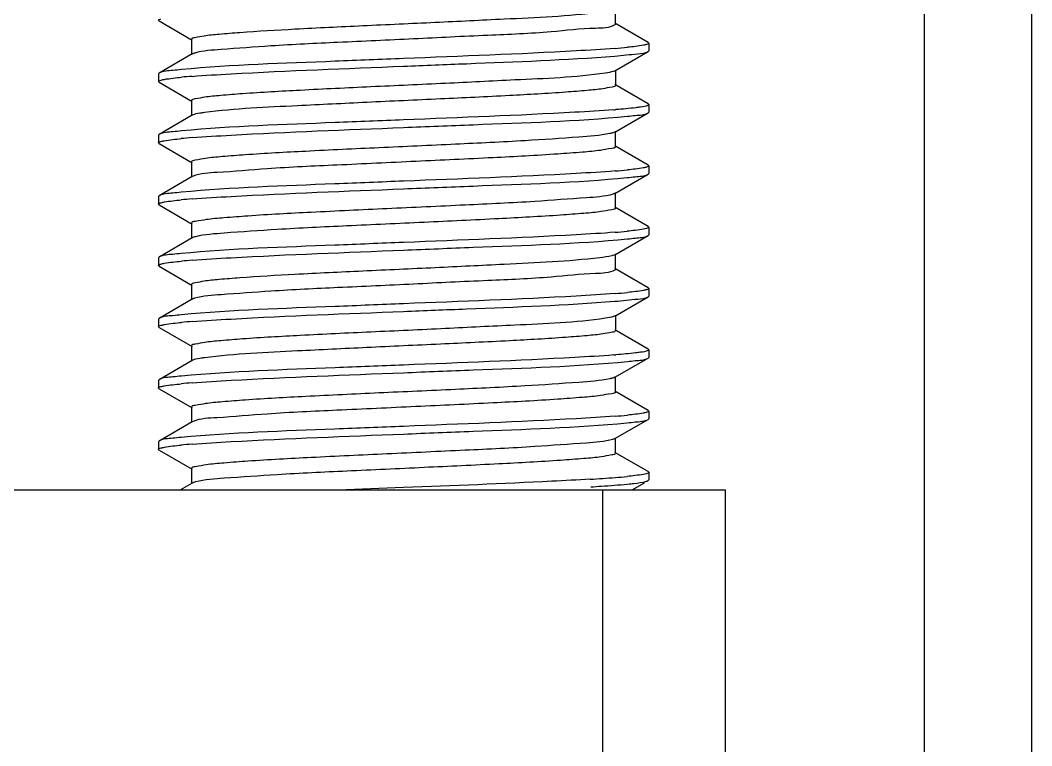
# Model space of a CAD drawing. Extents: x 27938 to 1042331, y -235042 to 1535213.
# Drawn here: x 704893.6 to 705187.3, y 755432.6 to 755643.2 of the extents above; entities that cross this region are included whole.
import ezdxf

# ---------------------------------------------------------------- set-up
doc = ezdxf.new("R2010")
doc.units = 0
doc.header["$LTSCALE"] = 1000
doc.header["$MEASUREMENT"] = 0

msp = doc.modelspace()

# ---------------------------------------------------------------- linework, layer by layer
at = {"linetype": 'Continuous'}
for p, q in [((705187.32, 752808.75), (705187.32, 755822.41)), ((705156.18, 753391.92), (705156.18, 755690.89)), ((705066.47, 755642.06), (705066.47, 755646.51)), ((704933.92, 755642.97), (704933.75, 755643.17)), ((704933.92, 755642.97), (704943.57, 755637.38)), ((705075.94, 755636.69), (705066.28, 755642.28)), ((704943.38, 755637.61), (704943.38, 755633.16)), ((705075.94, 755636.69), (705076.11, 755636.5)), ((705076.11, 755636.5), (705076.11, 755634.27)), ((704943.57, 755633.39), (704933.92, 755627.79)), ((705066.28, 755628.49), (705075.94, 755634.08)), ((705075.94, 755634.08), (705076.11, 755634.27)), ((704933.92, 755627.79), (704933.75, 755627.6)), ((704933.75, 755627.6), (704933.75, 755625.37)), ((705066.47, 755628.71), (705066.47, 755624.26)), ((704933.92, 755625.18), (704933.75, 755625.38)), ((704933.92, 755625.18), (704943.57, 755619.59)), ((705075.94, 755618.9), (705066.28, 755624.49)), ((704943.38, 755619.81), (704943.38, 755615.37)), ((705075.94, 755618.9), (705076.11, 755618.7)), ((705076.11, 755618.7), (705076.11, 755616.48)), ((704943.57, 755615.59), (704933.92, 755610)), ((705066.28, 755610.69), (705075.94, 755616.28)), ((705075.94, 755616.28), (705076.11, 755616.48)), ((704933.92, 755610), (704933.75, 755609.81)), ((704933.75, 755609.8), (704933.75, 755607.58)), ((705066.47, 755606.47), (705066.47, 755610.92)), ((704933.92, 755607.38), (704933.75, 755607.58)), ((704933.92, 755607.38), (704943.57, 755601.79)), ((705075.94, 755601.1), (705066.28, 755606.69)), ((704943.38, 755602.02), (704943.38, 755597.57)), ((705075.94, 755601.1), (705076.11, 755600.91)), ((705076.11, 755600.91), (705076.11, 755598.68)), ((704943.57, 755597.8), (704933.92, 755592.2)), ((704943.79, 755597.9), (704943.57, 755597.8)), ((705066.28, 755592.9), (705075.94, 755598.49)), ((705075.94, 755598.49), (705076.11, 755598.68)), ((704933.92, 755592.2), (704933.75, 755592.01)), ((704933.75, 755592.01), (704933.75, 755589.78)), ((705066.47, 755588.67), (705066.47, 755593.12)), ((704933.92, 755589.59), (704933.75, 755589.79)), ((704933.92, 755589.59), (704943.57, 755584)), ((705075.94, 755583.31), (705066.28, 755588.9)), ((704943.38, 755584.22), (704943.38, 755579.78)), ((705075.94, 755583.31), (705076.11, 755583.11)), ((705076.11, 755583.11), (705076.11, 755580.89)), ((704943.57, 755580), (704933.92, 755574.41)), ((705066.28, 755575.1), (705075.94, 755580.69)), ((705075.94, 755580.69), (705076.11, 755580.89)), ((704933.92, 755574.41), (704933.75, 755574.22)), ((704933.75, 755574.21), (704933.75, 755571.99)), ((705066.28, 755575.1), (705066.01, 755574.98)), ((705066.47, 755570.88), (705066.47, 755575.33)), ((704933.92, 755571.79), (704933.75, 755571.99)), ((704933.92, 755571.79), (704943.57, 755566.2)), ((705075.94, 755565.51), (705066.28, 755571.1)), ((704943.38, 755566.43), (704943.38, 755561.98)), ((705075.94, 755565.51), (705076.11, 755565.32)), ((705076.11, 755565.32), (705076.11, 755563.09)), ((704943.57, 755562.21), (704933.92, 755556.61)), ((705066.28, 755557.31), (705075.94, 755562.9)), ((705075.94, 755562.9), (705076.11, 755563.09)), ((704933.92, 755556.61), (704933.75, 755556.42)), ((704933.75, 755556.42), (704933.75, 755554.19)), ((705066.47, 755557.53), (705066.47, 755553.08)), ((704933.92, 755554), (704933.75, 755554.2)), ((704933.92, 755554), (704943.57, 755548.41)), ((705075.94, 755547.72), (705066.28, 755553.31)), ((704943.38, 755548.63), (704943.38, 755544.19)), ((705075.94, 755547.72), (705076.11, 755547.52)), ((705076.11, 755547.52), (705076.11, 755545.3)), ((704943.57, 755544.41), (704933.92, 755538.82)), ((705066.28, 755539.51), (705075.94, 755545.1)), ((705075.94, 755545.1), (705076.11, 755545.3)), ((704933.92, 755538.82), (704933.75, 755538.63)), ((704933.75, 755538.62), (704933.75, 755536.4)), ((705066.47, 755535.29), (705066.47, 755539.74)), ((704933.92, 755536.21), (704933.75, 755536.4)), ((704933.92, 755536.21), (704943.57, 755530.61)), ((705075.94, 755529.92), (705066.28, 755535.51)), ((704943.38, 755530.84), (704943.38, 755526.39)), ((705075.94, 755529.92), (705076.11, 755529.73)), ((705076.11, 755529.73), (705076.11, 755527.5)), ((704943.57, 755526.62), (704933.92, 755521.02)), ((704943.79, 755526.72), (704943.57, 755526.62)), ((705066.28, 755521.72), (705075.94, 755527.31)), ((705075.94, 755527.31), (705076.11, 755527.5)), ((704933.92, 755521.02), (704933.75, 755520.83)), ((704933.75, 755520.83), (704933.75, 755518.6)), ((705066.47, 755517.49), (705066.47, 755521.94)), ((704933.92, 755518.41), (704933.75, 755518.61)), ((704933.92, 755518.41), (704943.57, 755512.82)), ((705075.94, 755512.13), (705066.28, 755517.72)), ((704943.38, 755513.04), (704943.38, 755508.6)), ((705075.94, 755512.13), (705076.11, 755511.93)), ((705076.11, 755511.93), (705076.11, 755509.71)), ((704943.57, 755508.82), (704940.11, 755506.82)), ((705071.28, 755506.82), (705074.89, 755508.91)), ((705075.94, 755509.51), (705076.11, 755509.71)), ((704733.55, 755506.82), (705098.35, 755506.82)), ((705004.93, 755507.48), (704988.29, 755506.81)), ((705062.76, 752547.21), (705062.76, 755506.82)), ((705098.35, 752547.21), (705098.35, 755506.82))]:
    msp.add_line(p, q, dxfattribs=at)
for centre, radius, start, end in [((705051.54, 755825.77), 191.34, 274.444, 275.509), ((704946.05, 755627.09), 6.79, 105.0931, 106.1411), ((704959.36, 755423.64), 203.86, 94.4581, 95.3147), ((705044.99, 755888.54), 272.18, 274.4234, 274.5497), ((704959.12, 755408.71), 200.98, 94.457, 95.3557), ((705051.52, 755790.41), 191.58, 274.4414, 275.5078), ((704959.09, 755391.25), 200.64, 94.4561, 95.3622), ((705051.44, 755773.61), 192.58, 274.4467, 275.4882), ((704959.26, 755371.39), 202.71, 94.457, 95.331), ((704946.05, 755555.91), 6.79, 105.0931, 106.1411), ((705051.54, 755754.59), 191.34, 274.444, 275.509), ((704959.36, 755352.46), 203.86, 94.4581, 95.3147), ((705044.99, 755817.36), 272.18, 274.4234, 274.5497), ((704959.12, 755337.53), 200.98, 94.457, 95.3557), ((705051.52, 755719.23), 191.58, 274.4414, 275.5078), ((704959.09, 755320.07), 200.64, 94.4561, 95.3622), ((705034, 755927.74), 418.56, 273.4423, 274.4352), ((705051.44, 755702.43), 192.58, 274.4467, 275.4882)]:
    msp.add_arc(centre, radius, start, end, dxfattribs=at)
for points, knots in [([(705061.9, 755645.41), (705052.69, 755644.29), (705036.73, 755643.62), (705013.79, 755642.44), (704993.52, 755641.55), (704974.64, 755640.62), (704960.65, 755639.84), (704952, 755639.13), (704947.36, 755638.72), (704945.14, 755638.22), (704943.38, 755637.95), (704943.38, 755637.61)], [0, 0, 0, 0, 0.234088, 0.402448, 0.579889, 0.745639, 0.880314, 0.930897, 0.968237, 0.991317, 1, 1, 1, 1]), ([(704933.75, 755643.17), (704933.75, 755643.26), (704934.04, 755643.46), (704934.29, 755643.52), (704934.48, 755643.58)], [0, 0, 0, 0, 0.317967, 1, 1, 1, 1]), ([(705066.29, 755641.84), (705064.64, 755640.86), (705058.06, 755640.91), (705046.05, 755639.42), (705028.29, 755638.77), (705007.7, 755637.72), (704986.7, 755636.76), (704968.04, 755635.88), (704954.22, 755634.81), (704946.76, 755634.31), (704944.28, 755633.65)], [0, 0, 0, 0, 0.046973, 0.152409, 0.303029, 0.479455, 0.658932, 0.818305, 0.937036, 1, 1, 1, 1]), ([(705066.47, 755642.06), (705066.47, 755642.02), (705066.42, 755641.92), (705066.34, 755641.87), (705066.29, 755641.84)], [0, 0, 0, 0, 0.402304, 1, 1, 1, 1]), ([(705075.47, 755636.12), (705075.18, 755636.03), (705073.35, 755635.64), (705071.48, 755635.46), (705069.91, 755635.31)], [0, 0, 0, 0, 0.157623, 1, 1, 1, 1]), ([(705076.11, 755636.5), (705076.11, 755636.41), (705075.86, 755636.23), (705075.63, 755636.17), (705075.47, 755636.12)], [0, 0, 0, 0, 0.324871, 1, 1, 1, 1]), ([(704944.16, 755633.61), (704944.05, 755633.58), (704943.85, 755633.51), (704943.65, 755633.43), (704943.57, 755633.39)], [0, 0, 0, 0, 0.572041, 1, 1, 1, 1]), ([(705066.37, 755635), (705062.6, 755634.7), (705042.13, 755633.46), (705021.64, 755632.71), (705004.93, 755632.05)], [0, 0, 0, 0, 0.184436, 1, 1, 1, 1]), ([(705004.93, 755629.82), (705011.02, 755630.07), (705031.47, 755630.91), (705051.94, 755631.64), (705066.27, 755632.77)], [0, 0, 0, 0, 0.297863, 1, 1, 1, 1]), ([(705066.27, 755632.77), (705068.49, 755632.94), (705071.64, 755633.38), (705075.04, 755633.56), (705075.94, 755634.08)], [0, 0, 0, 0, 0.683734, 1, 1, 1, 1]), ([(705004.93, 755632.05), (704998.29, 755631.78), (704976.79, 755630.87), (704955.25, 755630.23), (704940.43, 755628.84)], [0, 0, 0, 0, 0.308576, 1, 1, 1, 1]), ([(704943.51, 755626.88), (704947.28, 755627.17), (704967.74, 755628.41), (704988.23, 755629.16), (705004.93, 755629.82)], [0, 0, 0, 0, 0.184575, 1, 1, 1, 1]), ([(704940.43, 755628.84), (704939.6, 755628.76), (704937.45, 755628.46), (704935.1, 755628.48), (704933.92, 755627.79)], [0, 0, 0, 0, 0.37952, 1, 1, 1, 1]), ([(704934.57, 755625.81), (704934.88, 755625.89), (704936.84, 755626.27), (704938.82, 755626.46), (704940.48, 755626.62)], [0, 0, 0, 0, 0.163234, 1, 1, 1, 1]), ([(705063.54, 755627.83), (705054.84, 755626.52), (705039.28, 755626), (705016.59, 755624.76), (704995.8, 755623.86), (704976.2, 755622.9), (704961.57, 755622.11), (704952.48, 755621.37), (704947.58, 755620.96), (704945.26, 755620.43), (704943.38, 755620.18), (704943.38, 755619.81)], [0, 0, 0, 0, 0.218787, 0.386207, 0.566108, 0.736243, 0.875583, 0.928118, 0.966979, 0.991, 1, 1, 1, 1]), ([(705066.28, 755628.49), (705066.16, 755628.42), (705065.27, 755628.09), (705064.33, 755627.95), (705063.54, 755627.83)], [0, 0, 0, 0, 0.147905, 1, 1, 1, 1]), ([(704933.75, 755625.38), (704933.75, 755625.48), (704934.09, 755625.68), (704934.36, 755625.75), (704934.57, 755625.81)], [0, 0, 0, 0, 0.313847, 1, 1, 1, 1]), ([(705066.47, 755624.26), (705066.47, 755623.91), (705064.65, 755623.65), (705062.38, 755623.14), (705057.61, 755622.72), (705048.75, 755622), (705034.43, 755621.21), (705015.2, 755620.27), (704994.66, 755619.37), (704971.83, 755618.17), (704956.05, 755617.56), (704947.09, 755616.35)], [0, 0, 0, 0, 0.00884, 0.032379, 0.070466, 0.122006, 0.258971, 0.426878, 0.605536, 0.773444, 1, 1, 1, 1]), ([(705073.69, 755617.96), (705073.24, 755617.89), (705070.88, 755617.58), (705068.5, 755617.37), (705066.58, 755617.22)], [0, 0, 0, 0, 0.190828, 1, 1, 1, 1]), ([(705076.11, 755618.7), (705076.11, 755618.62), (705075.29, 755618.03), (705074.46, 755618.08), (705073.69, 755617.96)], [0, 0, 0, 0, 0.093121, 1, 1, 1, 1]), ([(704947.09, 755616.35), (704946.66, 755616.3), (704945.49, 755616.1), (704944.24, 755615.97), (704943.57, 755615.59)], [0, 0, 0, 0, 0.360643, 1, 1, 1, 1]), ([(705065.98, 755617.17), (705062.2, 755616.88), (705041.86, 755615.66), (705021.5, 755614.91), (705004.93, 755614.25)], [0, 0, 0, 0, 0.18595, 1, 1, 1, 1]), ([(705004.93, 755612.03), (705011.66, 755612.3), (705033.32, 755613.23), (705055.03, 755613.84), (705069.91, 755615.29)], [0, 0, 0, 0, 0.310578, 1, 1, 1, 1]), ([(705069.91, 755615.29), (705070.68, 755615.36), (705072.67, 755615.65), (705074.84, 755615.65), (705075.94, 755616.28)], [0, 0, 0, 0, 0.377935, 1, 1, 1, 1]), ([(705004.93, 755614.25), (704998.3, 755613.99), (704976.81, 755613.07), (704955.29, 755612.43), (704940.48, 755611.05)], [0, 0, 0, 0, 0.308379, 1, 1, 1, 1]), ([(704943.5, 755609.08), (704947.27, 755609.38), (704967.74, 755610.61), (704988.22, 755611.36), (705004.93, 755612.03)], [0, 0, 0, 0, 0.184524, 1, 1, 1, 1]), ([(704940.48, 755611.05), (704939.64, 755610.97), (704937.47, 755610.66), (704935.11, 755610.69), (704933.92, 755610)], [0, 0, 0, 0, 0.379704, 1, 1, 1, 1]), ([(704934.47, 755607.98), (704934.77, 755608.07), (704936.72, 755608.47), (704938.7, 755608.65), (704940.36, 755608.81)], [0, 0, 0, 0, 0.159226, 1, 1, 1, 1]), ([(705064.82, 755610.26), (705061.87, 755609.67), (705053.63, 755609.05), (705038.7, 755608.05), (705019.34, 755607.13), (704998.08, 755606.16), (704977.78, 755605.19), (704962.5, 755604.38), (704952.97, 755603.62), (704947.81, 755603.2), (704945.37, 755602.65), (704943.38, 755602.4), (704943.38, 755602.02)], [0, 0, 0, 0, 0.074051, 0.202548, 0.368862, 0.551322, 0.726125, 0.870472, 0.925123, 0.96561, 0.990669, 1, 1, 1, 1]), ([(705066.28, 755610.69), (705066.11, 755610.59), (705065.62, 755610.43), (705065.12, 755610.32), (705064.82, 755610.26)], [0, 0, 0, 0, 0.388593, 1, 1, 1, 1]), ([(704933.75, 755607.58), (704933.75, 755607.67), (704934.04, 755607.87), (704934.28, 755607.93), (704934.47, 755607.98)], [0, 0, 0, 0, 0.318631, 1, 1, 1, 1]), ([(705066.47, 755606.47), (705066.47, 755606.06), (705064.32, 755605.83), (705061.69, 755605.23), (705056.12, 755604.81), (705045.92, 755604.01), (705029.68, 755603.17), (705008.34, 755602.18), (704986.49, 755601.13), (704967.17, 755600.32), (704953.38, 755599.01), (704945.98, 755598.76), (704943.79, 755597.9)], [0, 0, 0, 0, 0.009911, 0.036684, 0.079861, 0.138026, 0.290611, 0.473012, 0.659513, 0.823824, 0.942824, 1, 1, 1, 1]), ([(705075.44, 755600.52), (705075.15, 755600.43), (705073.33, 755600.05), (705071.47, 755599.87), (705069.91, 755599.72)], [0, 0, 0, 0, 0.159145, 1, 1, 1, 1]), ([(705076.11, 755600.91), (705076.11, 755600.82), (705075.84, 755600.63), (705075.61, 755600.57), (705075.44, 755600.52)], [0, 0, 0, 0, 0.322656, 1, 1, 1, 1]), ([(705066.36, 755599.41), (705062.59, 755599.11), (705042.12, 755597.87), (705021.63, 755597.12), (705004.93, 755596.46)], [0, 0, 0, 0, 0.184477, 1, 1, 1, 1]), ([(705004.93, 755594.23), (705011.65, 755594.5), (705033.29, 755595.43), (705054.98, 755596.04), (705069.86, 755597.49)], [0, 0, 0, 0, 0.310323, 1, 1, 1, 1]), ([(705069.86, 755597.49), (705070.63, 755597.56), (705072.64, 755597.85), (705074.83, 755597.85), (705075.94, 755598.49)], [0, 0, 0, 0, 0.378132, 1, 1, 1, 1]), ([(705004.93, 755596.46), (704998.28, 755596.19), (704976.75, 755595.28), (704955.19, 755594.64), (704940.36, 755593.24)], [0, 0, 0, 0, 0.308852, 1, 1, 1, 1]), ([(704943.5, 755591.28), (704947.27, 755591.58), (704967.74, 755592.82), (704988.22, 755593.57), (705004.93, 755594.23)], [0, 0, 0, 0, 0.18453, 1, 1, 1, 1]), ([(704940.36, 755593.24), (704939.54, 755593.16), (704937.41, 755592.86), (704935.08, 755592.88), (704933.92, 755592.2)], [0, 0, 0, 0, 0.37931, 1, 1, 1, 1]), ([(705065.72, 755592.68), (705063.24, 755591.95), (705055.58, 755591.49), (705041.33, 755590.35), (705021.99, 755589.47), (705000.32, 755588.46), (704979.34, 755587.47), (704963.44, 755586.64), (704953.47, 755585.86), (704948.04, 755585.44), (704945.48, 755584.86), (704943.38, 755584.62), (704943.38, 755584.22)], [0, 0, 0, 0, 0.063162, 0.185571, 0.350627, 0.535705, 0.715395, 0.865028, 0.921933, 0.964141, 0.990304, 1, 1, 1, 1]), ([(705066.28, 755592.9), (705066.2, 755592.85), (705066.02, 755592.77), (705065.83, 755592.71), (705065.72, 755592.68)], [0, 0, 0, 0, 0.429478, 1, 1, 1, 1]), ([(704933.75, 755589.79), (704933.75, 755589.88), (704934.08, 755590.09), (704934.35, 755590.16), (704934.55, 755590.21)], [0, 0, 0, 0, 0.315061, 1, 1, 1, 1]), ([(704934.55, 755590.21), (704934.86, 755590.29), (704936.77, 755590.67), (704938.72, 755590.86), (704940.34, 755591.01)], [0, 0, 0, 0, 0.163145, 1, 1, 1, 1]), ([(705066.47, 755588.67), (705066.47, 755588.28), (705064.43, 755588.04), (705061.93, 755587.47), (705056.63, 755587.05), (705046.88, 755586.28), (705031.28, 755585.46), (705010.63, 755584.48), (704989.16, 755583.49), (704969.8, 755582.59), (704955.19, 755581.53), (704947.25, 755580.97), (704944.53, 755580.32)], [0, 0, 0, 0, 0.00951, 0.035123, 0.076469, 0.132247, 0.279239, 0.456494, 0.640275, 0.805971, 0.931424, 1, 1, 1, 1]), ([(705075.42, 755582.72), (705075.14, 755582.64), (705073.3, 755582.25), (705071.43, 755582.07), (705069.86, 755581.92)], [0, 0, 0, 0, 0.159397, 1, 1, 1, 1]), ([(705076.11, 755583.11), (705076.11, 755583.02), (705075.84, 755582.83), (705075.6, 755582.77), (705075.42, 755582.72)], [0, 0, 0, 0, 0.322005, 1, 1, 1, 1]), ([(704944.53, 755580.32), (704944.34, 755580.28), (704944.01, 755580.19), (704943.69, 755580.07), (704943.57, 755580)], [0, 0, 0, 0, 0.59312, 1, 1, 1, 1]), ([(705066.37, 755581.61), (705062.6, 755581.32), (705042.13, 755580.08), (705021.64, 755579.33), (705004.93, 755578.66)], [0, 0, 0, 0, 0.184455, 1, 1, 1, 1]), ([(705004.93, 755576.44), (705011.66, 755576.71), (705033.32, 755577.64), (705055.03, 755578.25), (705069.91, 755579.7)], [0, 0, 0, 0, 0.310595, 1, 1, 1, 1]), ([(705069.91, 755579.7), (705070.68, 755579.77), (705072.67, 755580.06), (705074.84, 755580.06), (705075.94, 755580.69)], [0, 0, 0, 0, 0.377931, 1, 1, 1, 1]), ([(705004.93, 755578.66), (704998.27, 755578.4), (704976.74, 755577.48), (704955.17, 755576.85), (704940.34, 755575.44)], [0, 0, 0, 0, 0.308927, 1, 1, 1, 1]), ([(704943.51, 755573.49), (704947.28, 755573.79), (704967.74, 755575.03), (704988.23, 755575.77), (705004.93, 755576.44)], [0, 0, 0, 0, 0.184554, 1, 1, 1, 1]), ([(704940.34, 755575.44), (704939.52, 755575.37), (704937.4, 755575.07), (704935.08, 755575.09), (704933.92, 755574.41)], [0, 0, 0, 0, 0.379296, 1, 1, 1, 1]), ([(705061.9, 755574.23), (705052.69, 755573.11), (705036.73, 755572.44), (705013.79, 755571.26), (704993.52, 755570.37), (704974.64, 755569.44), (704960.65, 755568.66), (704952, 755567.95), (704947.36, 755567.54), (704945.14, 755567.04), (704943.38, 755566.77), (704943.38, 755566.43)], [0, 0, 0, 0, 0.234088, 0.402448, 0.579889, 0.745639, 0.880314, 0.930897, 0.968237, 0.991317, 1, 1, 1, 1]), ([(705066.01, 755574.98), (705065.8, 755574.9), (705064.45, 755574.54), (705063.07, 755574.37), (705061.9, 755574.23)], [0, 0, 0, 0, 0.158312, 1, 1, 1, 1]), ([(704933.75, 755571.99), (704933.75, 755572.08), (704934.04, 755572.28), (704934.29, 755572.34), (704934.48, 755572.4)], [0, 0, 0, 0, 0.317967, 1, 1, 1, 1]), ([(704934.48, 755572.4), (704934.79, 755572.48), (704936.76, 755572.88), (704938.75, 755573.07), (704940.43, 755573.23)], [0, 0, 0, 0, 0.159617, 1, 1, 1, 1]), ([(705066.29, 755570.66), (705064.64, 755569.68), (705058.06, 755569.73), (705046.05, 755568.24), (705028.29, 755567.59), (705007.7, 755566.54), (704986.7, 755565.58), (704968.04, 755564.7), (704954.22, 755563.63), (704946.76, 755563.14), (704944.28, 755562.47)], [0, 0, 0, 0, 0.046973, 0.152409, 0.303029, 0.479455, 0.658932, 0.818305, 0.937036, 1, 1, 1, 1]), ([(705066.47, 755570.88), (705066.47, 755570.84), (705066.42, 755570.74), (705066.34, 755570.69), (705066.29, 755570.66)], [0, 0, 0, 0, 0.402304, 1, 1, 1, 1]), ([(705075.47, 755564.94), (705075.18, 755564.85), (705073.35, 755564.46), (705071.48, 755564.28), (705069.91, 755564.13)], [0, 0, 0, 0, 0.157623, 1, 1, 1, 1]), ([(705076.11, 755565.32), (705076.11, 755565.23), (705075.86, 755565.05), (705075.63, 755564.99), (705075.47, 755564.94)], [0, 0, 0, 0, 0.324871, 1, 1, 1, 1]), ([(704944.16, 755562.43), (704944.05, 755562.4), (704943.85, 755562.33), (704943.65, 755562.25), (704943.57, 755562.21)], [0, 0, 0, 0, 0.572041, 1, 1, 1, 1]), ([(705066.37, 755563.82), (705062.6, 755563.52), (705042.13, 755562.28), (705021.64, 755561.53), (705004.93, 755560.87)], [0, 0, 0, 0, 0.184436, 1, 1, 1, 1]), ([(705066.27, 755561.59), (705068.49, 755561.76), (705071.64, 755562.2), (705075.04, 755562.38), (705075.94, 755562.9)], [0, 0, 0, 0, 0.683734, 1, 1, 1, 1]), ([(705004.93, 755560.87), (704998.29, 755560.6), (704976.79, 755559.69), (704955.25, 755559.05), (704940.43, 755557.66)], [0, 0, 0, 0, 0.308576, 1, 1, 1, 1]), ([(705004.93, 755558.64), (705011.02, 755558.89), (705031.47, 755559.73), (705051.94, 755560.46), (705066.27, 755561.59)], [0, 0, 0, 0, 0.297863, 1, 1, 1, 1]), ([(704940.43, 755557.66), (704939.6, 755557.58), (704937.45, 755557.28), (704935.1, 755557.3), (704933.92, 755556.61)], [0, 0, 0, 0, 0.37952, 1, 1, 1, 1]), ([(705063.54, 755556.65), (705054.84, 755555.34), (705039.28, 755554.82), (705016.59, 755553.58), (704995.8, 755552.68), (704976.2, 755551.72), (704961.57, 755550.93), (704952.48, 755550.19), (704947.58, 755549.78), (704945.26, 755549.25), (704943.38, 755549), (704943.38, 755548.63)], [0, 0, 0, 0, 0.218787, 0.386207, 0.566108, 0.736243, 0.875583, 0.928118, 0.966979, 0.991, 1, 1, 1, 1]), ([(704943.51, 755555.7), (704947.28, 755555.99), (704967.74, 755557.23), (704988.23, 755557.98), (705004.93, 755558.64)], [0, 0, 0, 0, 0.184575, 1, 1, 1, 1]), ([(705066.28, 755557.31), (705066.16, 755557.24), (705065.27, 755556.91), (705064.33, 755556.77), (705063.54, 755556.65)], [0, 0, 0, 0, 0.147905, 1, 1, 1, 1]), ([(704933.75, 755554.2), (704933.75, 755554.3), (704934.09, 755554.5), (704934.36, 755554.57), (704934.57, 755554.63)], [0, 0, 0, 0, 0.313847, 1, 1, 1, 1]), ([(704934.57, 755554.63), (704934.88, 755554.71), (704936.84, 755555.09), (704938.82, 755555.28), (704940.48, 755555.44)], [0, 0, 0, 0, 0.163234, 1, 1, 1, 1]), ([(705066.47, 755553.08), (705066.47, 755552.73), (705064.65, 755552.47), (705062.38, 755551.96), (705057.61, 755551.54), (705048.75, 755550.82), (705034.43, 755550.03), (705015.2, 755549.09), (704994.66, 755548.19), (704971.83, 755546.99), (704956.05, 755546.38), (704947.09, 755545.17)], [0, 0, 0, 0, 0.00884, 0.032379, 0.070466, 0.122006, 0.258971, 0.426878, 0.605536, 0.773444, 1, 1, 1, 1]), ([(705076.11, 755547.52), (705076.11, 755547.44), (705075.29, 755546.85), (705074.46, 755546.9), (705073.69, 755546.78)], [0, 0, 0, 0, 0.093121, 1, 1, 1, 1]), ([(704947.09, 755545.17), (704946.66, 755545.12), (704945.49, 755544.92), (704944.24, 755544.79), (704943.57, 755544.41)], [0, 0, 0, 0, 0.360643, 1, 1, 1, 1]), ([(705065.98, 755545.99), (705062.2, 755545.7), (705041.86, 755544.48), (705021.5, 755543.73), (705004.93, 755543.07)], [0, 0, 0, 0, 0.18595, 1, 1, 1, 1]), ([(705004.93, 755540.85), (705011.66, 755541.12), (705033.32, 755542.05), (705055.03, 755542.66), (705069.91, 755544.11)], [0, 0, 0, 0, 0.310578, 1, 1, 1, 1]), ([(705073.69, 755546.78), (705073.24, 755546.71), (705070.88, 755546.4), (705068.5, 755546.19), (705066.58, 755546.04)], [0, 0, 0, 0, 0.190828, 1, 1, 1, 1]), ([(705069.91, 755544.11), (705070.68, 755544.18), (705072.67, 755544.47), (705074.84, 755544.47), (705075.94, 755545.1)], [0, 0, 0, 0, 0.377935, 1, 1, 1, 1]), ([(705004.93, 755543.07), (704998.3, 755542.81), (704976.81, 755541.89), (704955.29, 755541.25), (704940.48, 755539.87)], [0, 0, 0, 0, 0.308379, 1, 1, 1, 1]), ([(704940.48, 755539.87), (704939.64, 755539.79), (704937.47, 755539.48), (704935.11, 755539.51), (704933.92, 755538.82)], [0, 0, 0, 0, 0.379704, 1, 1, 1, 1]), ([(705064.82, 755539.08), (705061.87, 755538.49), (705053.63, 755537.87), (705038.7, 755536.87), (705019.34, 755535.95), (704998.08, 755534.98), (704977.78, 755534.01), (704962.5, 755533.2), (704952.97, 755532.44), (704947.81, 755532.02), (704945.37, 755531.47), (704943.38, 755531.22), (704943.38, 755530.84)], [0, 0, 0, 0, 0.074051, 0.202548, 0.368862, 0.551322, 0.726125, 0.870472, 0.925123, 0.96561, 0.990669, 1, 1, 1, 1]), ([(704943.5, 755537.9), (704947.27, 755538.2), (704967.74, 755539.43), (704988.22, 755540.18), (705004.93, 755540.85)], [0, 0, 0, 0, 0.184524, 1, 1, 1, 1]), ([(705066.28, 755539.51), (705066.11, 755539.41), (705065.62, 755539.25), (705065.12, 755539.14), (705064.82, 755539.08)], [0, 0, 0, 0, 0.388593, 1, 1, 1, 1]), ([(704933.75, 755536.4), (704933.75, 755536.49), (704934.04, 755536.69), (704934.28, 755536.75), (704934.47, 755536.8)], [0, 0, 0, 0, 0.318631, 1, 1, 1, 1]), ([(704934.47, 755536.8), (704934.77, 755536.89), (704936.72, 755537.29), (704938.7, 755537.47), (704940.36, 755537.63)], [0, 0, 0, 0, 0.159226, 1, 1, 1, 1]), ([(705066.47, 755535.29), (705066.47, 755534.88), (705064.32, 755534.65), (705061.69, 755534.05), (705056.12, 755533.63), (705045.92, 755532.83), (705029.68, 755532), (705008.34, 755531), (704986.49, 755529.95), (704967.17, 755529.14), (704953.38, 755527.83), (704945.98, 755527.58), (704943.79, 755526.72)], [0, 0, 0, 0, 0.009911, 0.036684, 0.079861, 0.138026, 0.290611, 0.473012, 0.659513, 0.823824, 0.942824, 1, 1, 1, 1]), ([(705076.11, 755529.73), (705076.11, 755529.64), (705075.84, 755529.45), (705075.61, 755529.39), (705075.44, 755529.34)], [0, 0, 0, 0, 0.322656, 1, 1, 1, 1]), ([(705066.36, 755528.23), (705062.59, 755527.93), (705042.12, 755526.69), (705021.63, 755525.94), (705004.93, 755525.28)], [0, 0, 0, 0, 0.184477, 1, 1, 1, 1]), ([(705069.86, 755526.31), (705070.63, 755526.38), (705072.64, 755526.67), (705074.83, 755526.67), (705075.94, 755527.31)], [0, 0, 0, 0, 0.378132, 1, 1, 1, 1]), ([(705075.44, 755529.34), (705075.15, 755529.25), (705073.33, 755528.87), (705071.47, 755528.69), (705069.91, 755528.54)], [0, 0, 0, 0, 0.159145, 1, 1, 1, 1]), ([(705004.93, 755525.28), (704998.28, 755525.01), (704976.75, 755524.1), (704955.19, 755523.46), (704940.36, 755522.06)], [0, 0, 0, 0, 0.308852, 1, 1, 1, 1]), ([(705004.93, 755523.05), (705011.65, 755523.32), (705033.29, 755524.25), (705054.98, 755524.86), (705069.86, 755526.31)], [0, 0, 0, 0, 0.310323, 1, 1, 1, 1]), ([(704940.36, 755522.06), (704939.54, 755521.98), (704937.41, 755521.68), (704935.08, 755521.7), (704933.92, 755521.02)], [0, 0, 0, 0, 0.37931, 1, 1, 1, 1]), ([(705065.72, 755521.5), (705063.24, 755520.77), (705055.58, 755520.31), (705041.33, 755519.17), (705021.99, 755518.29), (705000.32, 755517.28), (704979.34, 755516.29), (704963.44, 755515.46), (704953.47, 755514.68), (704948.04, 755514.26), (704945.48, 755513.68), (704943.38, 755513.44), (704943.38, 755513.04)], [0, 0, 0, 0, 0.063162, 0.185571, 0.350627, 0.535705, 0.715395, 0.865028, 0.921933, 0.964141, 0.990304, 1, 1, 1, 1]), ([(704943.5, 755520.1), (704947.27, 755520.4), (704967.74, 755521.64), (704988.22, 755522.39), (705004.93, 755523.05)], [0, 0, 0, 0, 0.18453, 1, 1, 1, 1]), ([(705066.28, 755521.72), (705066.2, 755521.67), (705066.02, 755521.59), (705065.83, 755521.53), (705065.72, 755521.5)], [0, 0, 0, 0, 0.429478, 1, 1, 1, 1]), ([(704933.75, 755518.61), (704933.75, 755518.7), (704934.08, 755518.91), (704934.35, 755518.98), (704934.55, 755519.03)], [0, 0, 0, 0, 0.315061, 1, 1, 1, 1]), ([(704934.55, 755519.03), (704934.86, 755519.11), (704936.77, 755519.49), (704938.72, 755519.68), (704940.34, 755519.83)], [0, 0, 0, 0, 0.163145, 1, 1, 1, 1]), ([(705066.47, 755517.49), (705066.47, 755517.1), (705064.43, 755516.86), (705061.93, 755516.29), (705056.63, 755515.87), (705046.88, 755515.1), (705031.28, 755514.28), (705010.63, 755513.3), (704989.16, 755512.31), (704969.8, 755511.41), (704955.19, 755510.35), (704947.25, 755509.79), (704944.53, 755509.14)], [0, 0, 0, 0, 0.00951, 0.035123, 0.076469, 0.132247, 0.279239, 0.456494, 0.640275, 0.805971, 0.931424, 1, 1, 1, 1]), ([(705076.11, 755511.93), (705076.11, 755511.84), (705075.84, 755511.65), (705075.6, 755511.59), (705075.42, 755511.54)], [0, 0, 0, 0, 0.322005, 1, 1, 1, 1]), ([(704944.53, 755509.14), (704944.34, 755509.1), (704944.01, 755509.01), (704943.69, 755508.89), (704943.57, 755508.82)], [0, 0, 0, 0, 0.59312, 1, 1, 1, 1]), ([(705059.13, 755509.93), (705055.41, 755509.71), (705037.35, 755508.75), (705019.27, 755508.05), (705004.93, 755507.48)], [0, 0, 0, 0, 0.206212, 1, 1, 1, 1]), ([(705075.42, 755511.54), (705075.14, 755511.46), (705073.3, 755511.07), (705071.43, 755510.89), (705069.86, 755510.74)], [0, 0, 0, 0, 0.159397, 1, 1, 1, 1]), ([(705069.91, 755508.52), (705070.55, 755508.58), (705072.41, 755508.79), (705074.28, 755508.98), (705075.47, 755509.33)], [0, 0, 0, 0, 0.341707, 1, 1, 1, 1]), ([(705075.47, 755509.33), (705075.56, 755509.35), (705075.72, 755509.41), (705075.87, 755509.48), (705075.94, 755509.51)], [0, 0, 0, 0, 0.569634, 1, 1, 1, 1]), ([(705059.26, 755507.72), (705060.29, 755507.78), (705063.85, 755508.01), (705067.4, 755508.27), (705069.91, 755508.52)], [0, 0, 0, 0, 0.291238, 1, 1, 1, 1])]:
    msp.add_open_spline(points, degree=3, knots=knots, dxfattribs=at)

doc.saveas('drawing.dxf')
